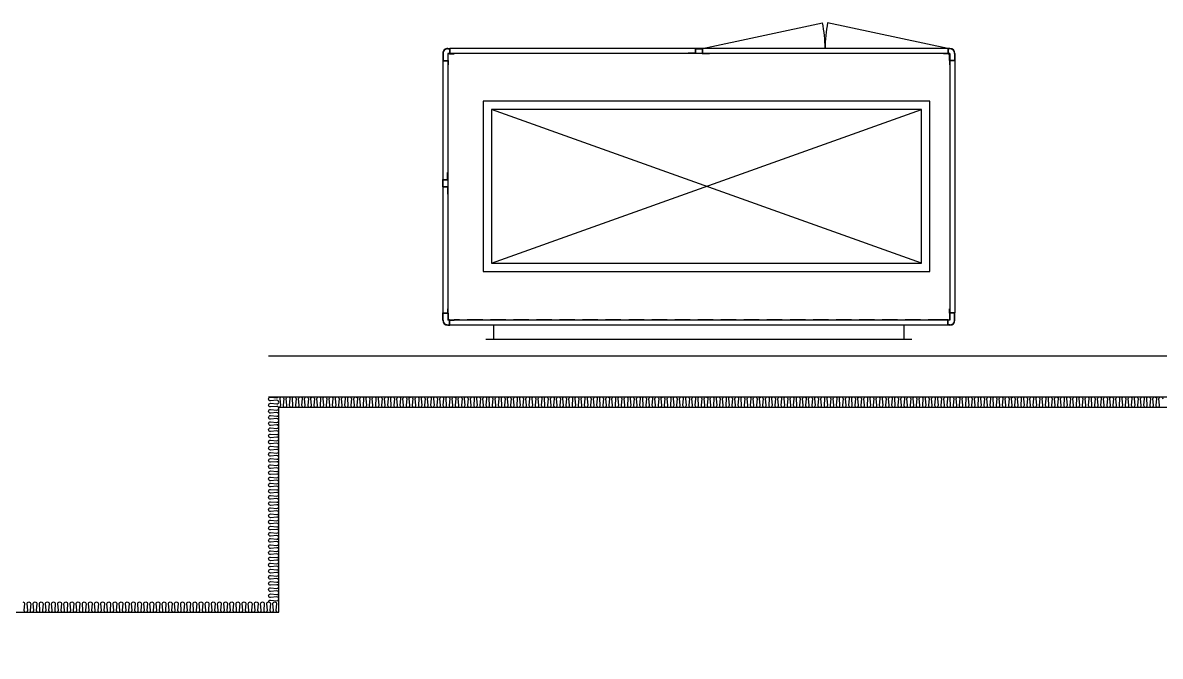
# Model space of a CAD drawing. Header units: millimetres. Extents: x -95754 to 177808, y 34455 to 150605.
# Drawn here: x 144954 to 150506, y 143240 to 146330 of the extents above; entities that cross this region are included whole.
import ezdxf

# ---------------------------------------------------------------- set-up
doc = ezdxf.new("R2010")
doc.units = ezdxf.units.MM
doc.header["$LTSCALE"] = 300
doc.linetypes.add('HIDDEN', pattern=[0.375, 0.25, -0.125])
for name, color, linetype in [('A-ETC-기계', 253, 'Continuous'), ('A-WALL-D', 7, 'Continuous'), ('ISL', 251, 'Continuous')]:
    doc.layers.add(name, color=color, linetype=linetype)

# ---------------------------------------------------------------- blocks, each defined once
blk = doc.blocks.new('A$C7EEB4B3A')
at = {"color": 0, "linetype": 'HIDDEN'}
for p, q in [((36.2, 25), (0, 25)), ((0, 25), (0, 23.8)), ((36.2, 1.2), (36.2, 25)), ((36.2, 1.2), (68.8, 1.2)), ((68.8, 1.2), (68.8, 25)), ((68.8, 25), (105, 25)), ((105, 25), (105, 23.8))]:
    blk.add_line(p, q, dxfattribs=at)
at = {"color": 0}
for p, q in [((35, 23.8), (0, 23.8)), ((35, 0), (35, 23.8)), ((35, 0), (70, 0)), ((70, 0), (70, 23.8)), ((70, 23.8), (105, 23.8))]:
    blk.add_line(p, q, dxfattribs=at)
blk = doc.blocks.new('G$C2C1B598D')
at = {"color": 0}
for p, q in [((-1040, 70), (1040, 70)), ((-1000, 0), (-1000, 70)), ((1000, 70), (1000, 0)), ((-1225, 0), (-1215, 0)), ((-1215, 0), (-1215, -25)), ((-1215, 0), (1215, 0)), ((-1040, 0), (1040, 0)), ((1225, 0), (1215, 0)), ((1215, 0), (1215, -25)), ((-1250, -25), (-1250, -60)), ((-1215, -25), (-1195, -25)), ((1215, -25), (1195, -25)), ((1250, -25), (1250, -60)), ((-1250, -60), (-1225, -60)), ((-1250, -1290.1), (-1250, -60)), ((-1225, -60), (-1225, -80)), ((1250, -60), (1225, -60)), ((1225, -60), (1225, -80)), ((1250, -1290.1), (1250, -60)), ((-1127.5, -262.1), (-1127.5, -1092.1)), ((1052.5, -262.1), (-1127.5, -262.1)), ((1052.5, -1092.1), (1052.5, -262.1)), ((-1087.5, -302.1), (-1087.5, -1052.1)), ((-1087.5, -302.1), (1012.5, -1052.1)), ((1012.5, -302.1), (-1087.5, -1052.1)), ((1012.5, -302.1), (-1087.5, -302.1)), ((1012.5, -1052.1), (1012.5, -302.1)), ((-1087.5, -1052.1), (1012.5, -1052.1)), ((-1127.5, -1092.1), (1052.5, -1092.1)), ((-1225, -1290.1), (-1225, -1270.1)), ((1225, -1290.1), (1225, -1270.1)), ((-1250, -1325.1), (-1250, -1290.1)), ((-1250, -1290.1), (-1225, -1290.1)), ((-1215, -1350.1), (-1215, -1325.1)), ((-1215, -1325.1), (-1195, -1325.1)), ((1215, -1325.1), (1195, -1325.1)), ((1215, -1350.1), (1215, -1325.1)), ((1250, -1290.1), (1225, -1290.1)), ((1250, -1325.1), (1250, -1290.1)), ((-1225, -1350.1), (-1215, -1350.1)), ((-1215, -1350.1), (1215, -1350.1)), ((1225, -1350.1), (1215, -1350.1))]:
    blk.add_line(p, q, dxfattribs=at)
at = {"color": 0, "linetype": 'HIDDEN'}
for p, q in [((-1248.4, -25), (-1248.4, -58.4)), ((-1225, -1.6), (-1216.6, -1.6)), ((-1216.6, -1.6), (-1216.6, -26.6)), ((-1216.6, -26.6), (-1195, -26.6)), ((-1195, -26.6), (-1195, -25)), ((-1195, -26.6), (1195, -26.6)), ((1195, -26.6), (1195, -25)), ((1216.6, -26.6), (1195, -26.6)), ((1225, -1.6), (1216.6, -1.6)), ((1216.6, -1.6), (1216.6, -26.6)), ((1248.4, -25), (1248.4, -58.4)), ((-1248.4, -58.4), (-1223.4, -58.4)), ((-1223.4, -80), (-1225, -80)), ((-1223.4, -58.4), (-1223.4, -80)), ((1248.4, -58.4), (1223.4, -58.4)), ((1223.4, -58.4), (1223.4, -80)), ((1223.4, -80), (1225, -80)), ((-1223.4, -1270.1), (-1225, -1270.1)), ((-1223.4, -1291.7), (-1223.4, -1270.1)), ((1223.4, -1291.7), (1223.4, -1270.1)), ((1223.4, -1270.1), (1225, -1270.1)), ((-1248.4, -1325.1), (-1248.4, -1291.7)), ((-1248.4, -1291.7), (-1223.4, -1291.7)), ((-1216.6, -1348.5), (-1216.6, -1323.5)), ((-1216.6, -1323.5), (-1195, -1323.5)), ((-1195, -1323.5), (-1195, -1325.1)), ((1216.6, -1323.5), (1195, -1323.5)), ((1195, -1323.5), (1195, -1325.1)), ((1216.6, -1348.5), (1216.6, -1323.5)), ((1248.4, -1291.7), (1223.4, -1291.7)), ((1248.4, -1325.1), (1248.4, -1291.7)), ((-1225, -1348.5), (-1216.6, -1348.5)), ((1225, -1348.5), (1216.6, -1348.5))]:
    blk.add_line(p, q, dxfattribs=at)
at = {"color": 0, "linetype": 'Continuous'}
for p, q in [((-1225, -1325.1), (-1225, -25)), ((-1225, -25), (1225, -25)), ((1225, -1325.1), (1225, -25)), ((-1225, -1325.1), (1225, -1325.1)), ((-1215, -1350.1), (-628.6, -1475.3)), ((-17.5, -1350), (-603.9, -1475.2))]:
    blk.add_line(p, q, dxfattribs=at)
at = {"color": 0, "linetype": 'ByBlock'}
for p, q in [((-1223.4, -58.4), (-1223.4, -26.6)), ((-1216.6, -26.6), (-1223.4, -26.6)), ((1216.6, -26.6), (1223.4, -26.6)), ((1223.4, -58.4), (1223.4, -26.6)), ((-1223.4, -1291.7), (-1223.4, -1323.5)), ((-1216.6, -1323.5), (-1223.4, -1323.5)), ((1216.6, -1323.5), (1223.4, -1323.5)), ((1223.4, -1291.7), (1223.4, -1323.5))]:
    blk.add_line(p, q, dxfattribs=at)
at = {"color": 0}
for centre, start, end in [((-1225, -25), 90, 180), ((1225, -25), 0, 90), ((-1225, -1325.1), 180, 270), ((1225, -1325.1), 270, 0)]:
    blk.add_arc(centre, 25, start, end, dxfattribs=at)
at = {"color": 0, "linetype": 'HIDDEN'}
for centre, start, end in [((-1225, -25), 90, 180.0029), ((1225, -25), 359.9971, 90), ((-1225, -1325.1), 179.9971, 270), ((1225, -1325.1), 270, 0.0029)]:
    blk.add_arc(centre, 23.4, start, end, dxfattribs=at)
at = {"color": 0, "linetype": 'Continuous'}
for centre, start, end in [((-1258.2, -1350.1), 348.7527, 0.0046), ((25.7, -1350), 179.9954, 191.2473)]:
    blk.add_arc(centre, 641.9, start, end, dxfattribs=at)
at = {"color": 0, "xscale": -1, "rotation": 89.99999999999997}
blk.add_blockref('A$C7EEB4B3A', (1250, -639.9), dxfattribs=at)
at = {"color": 0, "xscale": -1}
blk.add_blockref('A$C7EEB4B3A', (52.5, -1350.1), dxfattribs=at)
blk = doc.blocks.new('4F_기계장비')
at = {"layer": 'A-ETC-기계', "rotation": 180}
blk.add_blockref('G$C2C1B598D', (55700, -3750), dxfattribs=at)

msp = doc.modelspace()

# ---------------------------------------------------------------- linework, layer by layer
at = {"layer": 'A-WALL-D'}
for p, q in [((146153.6, 144705), (155753.6, 144705)), ((146153.6, 144505), (155753.6, 144505))]:
    msp.add_line(p, q, dxfattribs=at)
at = {"layer": 'ISL', "elevation": 0}
for points in [[(146153.6, 143505, -0.44469), (146163.6, 143514), (146193.6, 143511, 1.108889), (146193.6, 143529), (146163.6, 143526, -0.44469), (146153.6, 143535, -0.44469), (146163.6, 143544), (146193.6, 143541, 1.108889), (146193.6, 143559), (146163.6, 143556, -0.44469), (146153.6, 143565, -0.44469), (146163.6, 143574), (146193.6, 143571, 1.108889), (146193.6, 143589), (146163.6, 143586, -0.44469), (146153.6, 143595, -0.44469), (146163.6, 143604), (146193.6, 143601, 1.108889), (146193.6, 143619), (146163.6, 143616, -0.44469), (146153.6, 143625, -0.44469), (146163.6, 143634), (146193.6, 143631, 1.108889), (146193.6, 143649), (146163.6, 143646, -0.44469), (146153.6, 143655, -0.44469), (146163.6, 143664), (146193.6, 143661, 1.108889), (146193.6, 143679), (146163.6, 143676, -0.44469), (146153.6, 143685, -0.44469), (146163.6, 143694), (146193.6, 143691, 1.108889), (146193.6, 143709), (146163.6, 143706, -0.44469), (146153.6, 143715, -0.44469), (146163.6, 143724), (146193.6, 143721, 1.108889), (146193.6, 143739), (146163.6, 143736, -0.44469), (146153.6, 143745, -0.44469), (146163.6, 143754), (146193.6, 143751, 1.108889), (146193.6, 143769), (146163.6, 143766, -0.44469), (146153.6, 143775, -0.44469), (146163.6, 143784), (146193.6, 143781, 1.108889), (146193.6, 143799), (146163.6, 143796, -0.44469), (146153.6, 143805, -0.44469), (146163.6, 143814), (146193.6, 143811, 1.108889), (146193.6, 143829), (146163.6, 143826, -0.44469), (146153.6, 143835, -0.44469), (146163.6, 143844), (146193.6, 143841, 1.108889), (146193.6, 143859), (146163.6, 143856, -0.44469), (146153.6, 143865, -0.44469), (146163.6, 143874), (146193.6, 143871, 1.108889), (146193.6, 143889), (146163.6, 143886, -0.44469), (146153.6, 143895, -0.44469), (146163.6, 143904), (146193.6, 143901, 1.108889), (146193.6, 143919), (146163.6, 143916, -0.44469), (146153.6, 143925, -0.44469), (146163.6, 143934), (146193.6, 143931, 1.108889), (146193.6, 143949), (146163.6, 143946, -0.44469), (146153.6, 143955, -0.44469), (146163.6, 143964), (146193.6, 143961, 1.108889), (146193.6, 143979), (146163.6, 143976, -0.44469), (146153.6, 143985, -0.44469), (146163.6, 143994), (146193.6, 143991, 1.108889), (146193.6, 144009), (146163.6, 144006, -0.44469), (146153.6, 144015, -0.44469), (146163.6, 144024), (146193.6, 144021, 1.108889), (146193.6, 144039), (146163.6, 144036, -0.44469), (146153.6, 144045, -0.44469), (146163.6, 144054), (146193.6, 144051, 1.108889), (146193.6, 144069), (146163.6, 144066, -0.44469), (146153.6, 144075, -0.44469), (146163.6, 144084), (146193.6, 144081, 1.108889), (146193.6, 144099), (146163.6, 144096, -0.44469), (146153.6, 144105, -0.44469), (146163.6, 144114), (146193.6, 144111, 1.108889), (146193.6, 144129), (146163.6, 144126, -0.44469), (146153.6, 144135, -0.44469), (146163.6, 144144), (146193.6, 144141, 1.108889), (146193.6, 144159), (146163.6, 144156, -0.44469), (146153.6, 144165, -0.44469), (146163.6, 144174), (146193.6, 144171, 1.108889), (146193.6, 144189), (146163.6, 144186, -0.44469), (146153.6, 144195, -0.44469), (146163.6, 144204), (146193.6, 144201, 1.108889), (146193.6, 144219), (146163.6, 144216, -0.44469), (146153.6, 144225, -0.44469), (146163.6, 144234), (146193.6, 144231, 1.108889), (146193.6, 144249), (146163.6, 144246, -0.44469), (146153.6, 144255, -0.44469), (146163.6, 144264), (146193.6, 144261, 1.108889), (146193.6, 144279), (146163.6, 144276, -0.44469), (146153.6, 144285, -0.44469), (146163.6, 144294), (146193.6, 144291, 1.108889), (146193.6, 144309), (146163.6, 144306, -0.44469), (146153.6, 144315, -0.44469), (146163.6, 144324), (146193.6, 144321, 1.108889), (146193.6, 144339), (146163.6, 144336, -0.44469), (146153.6, 144345, -0.44469), (146163.6, 144354), (146193.6, 144351, 1.108889), (146193.6, 144369), (146163.6, 144366, -0.44469), (146153.6, 144375, -0.44469), (146163.6, 144384), (146193.6, 144381, 1.108889), (146193.6, 144399), (146163.6, 144396, -0.44469), (146153.6, 144405, -0.44469), (146163.6, 144414), (146193.6, 144411, 1.108889), (146193.6, 144429), (146163.6, 144426, -0.44469), (146153.6, 144435, -0.44469), (146163.6, 144444), (146193.6, 144441, 1.108889), (146193.6, 144459), (146163.6, 144456, -0.44469), (146153.6, 144465, -0.44469), (146163.6, 144474), (146193.6, 144471, 1.108889), (146193.6, 144489), (146163.6, 144486, -0.44469), (146153.6, 144495, -0.44469), (146163.6, 144504), (146193.6, 144501, 0.278733), (146202.1, 144505, 0.278733)], [(146203.6, 144455, 0.44469), (146212.6, 144465), (146209.6, 144495, -1.108889), (146227.6, 144495), (146224.6, 144465, 0.44469), (146233.6, 144455, 0.44469), (146242.6, 144465), (146239.6, 144495, -1.108889), (146257.6, 144495), (146254.6, 144465, 0.44469), (146263.6, 144455, 0.44469), (146272.6, 144465), (146269.6, 144495, -1.108889), (146287.6, 144495), (146284.6, 144465, 0.44469), (146293.6, 144455, 0.44469), (146302.6, 144465), (146299.6, 144495, -1.108889), (146317.6, 144495), (146314.6, 144465, 0.44469), (146323.6, 144455, 0.44469), (146332.6, 144465), (146329.6, 144495, -1.108889), (146347.6, 144495), (146344.6, 144465, 0.44469), (146353.6, 144455, 0.44469), (146362.6, 144465), (146359.6, 144495, -1.108889), (146377.6, 144495), (146374.6, 144465, 0.44469), (146383.6, 144455, 0.44469), (146392.6, 144465), (146389.6, 144495, -1.108889), (146407.6, 144495), (146404.6, 144465, 0.44469), (146413.6, 144455, 0.44469), (146422.6, 144465), (146419.6, 144495, -1.108889), (146437.6, 144495), (146434.6, 144465, 0.44469), (146443.6, 144455, 0.44469), (146452.6, 144465), (146449.6, 144495, -1.108889), (146467.6, 144495), (146464.6, 144465, 0.44469), (146473.6, 144455, 0.44469), (146482.6, 144465), (146479.6, 144495, -1.108889), (146497.6, 144495), (146494.6, 144465, 0.44469), (146503.6, 144455, 0.44469), (146512.6, 144465), (146509.6, 144495, -1.108889), (146527.6, 144495), (146524.6, 144465, 0.44469), (146533.6, 144455, 0.44469), (146542.6, 144465), (146539.6, 144495, -1.108889), (146557.6, 144495), (146554.6, 144465, 0.44469), (146563.6, 144455, 0.44469), (146572.6, 144465), (146569.6, 144495, -1.108889), (146587.6, 144495), (146584.6, 144465, 0.44469), (146593.6, 144455, 0.44469), (146602.6, 144465), (146599.6, 144495, -1.108889), (146617.6, 144495), (146614.6, 144465, 0.44469), (146623.6, 144455, 0.44469), (146632.6, 144465), (146629.6, 144495, -1.108889), (146647.6, 144495), (146644.6, 144465, 0.44469), (146653.6, 144455, 0.44469), (146662.6, 144465), (146659.6, 144495, -1.108889), (146677.6, 144495), (146674.6, 144465, 0.44469), (146683.6, 144455, 0.44469), (146692.6, 144465), (146689.6, 144495, -1.108889), (146707.6, 144495), (146704.6, 144465, 0.44469), (146713.6, 144455, 0.44469), (146722.6, 144465), (146719.6, 144495, -1.108889), (146737.6, 144495), (146734.6, 144465, 0.44469), (146743.6, 144455, 0.44469), (146752.6, 144465), (146749.6, 144495, -1.108889), (146767.6, 144495), (146764.6, 144465, 0.44469), (146773.6, 144455, 0.44469), (146782.6, 144465), (146779.6, 144495, -1.108889), (146797.6, 144495), (146794.6, 144465, 0.44469), (146803.6, 144455, 0.44469), (146812.6, 144465), (146809.6, 144495, -1.108889), (146827.6, 144495), (146824.6, 144465, 0.44469), (146833.6, 144455, 0.44469), (146842.6, 144465), (146839.6, 144495, -1.108889), (146857.6, 144495), (146854.6, 144465, 0.44469), (146863.6, 144455, 0.44469), (146872.6, 144465), (146869.6, 144495, -1.108889), (146887.6, 144495), (146884.6, 144465, 0.44469), (146893.6, 144455, 0.44469), (146902.6, 144465), (146899.6, 144495, -1.108889), (146917.6, 144495), (146914.6, 144465, 0.44469), (146923.6, 144455, 0.44469), (146932.6, 144465), (146929.6, 144495, -1.108889), (146947.6, 144495), (146944.6, 144465, 0.44469), (146953.6, 144455, 0.44469), (146962.6, 144465), (146959.6, 144495, -1.108889), (146977.6, 144495), (146974.6, 144465, 0.44469), (146983.6, 144455, 0.44469), (146992.6, 144465), (146989.6, 144495, -1.108889), (147007.6, 144495), (147004.6, 144465, 0.44469), (147013.6, 144455, 0.44469), (147022.6, 144465), (147019.6, 144495, -1.108889), (147037.6, 144495), (147034.6, 144465, 0.44469), (147043.6, 144455, 0.44469), (147052.6, 144465), (147049.6, 144495, -1.108889), (147067.6, 144495), (147064.6, 144465, 0.44469), (147073.6, 144455, 0.44469), (147082.6, 144465), (147079.6, 144495, -1.108889), (147097.6, 144495), (147094.6, 144465, 0.44469), (147103.6, 144455, 0.44469), (147112.6, 144465), (147109.6, 144495, -1.108889), (147127.6, 144495), (147124.6, 144465, 0.44469), (147133.6, 144455, 0.44469), (147142.6, 144465), (147139.6, 144495, -1.108889), (147157.6, 144495), (147154.6, 144465, 0.44469), (147163.6, 144455, 0.44469), (147172.6, 144465), (147169.6, 144495, -1.108889), (147187.6, 144495), (147184.6, 144465, 0.44469), (147193.6, 144455, 0.44469), (147202.6, 144465), (147199.6, 144495, -1.108889), (147217.6, 144495), (147214.6, 144465, 0.44469), (147223.6, 144455, 0.44469), (147232.6, 144465), (147229.6, 144495, -1.108889), (147247.6, 144495), (147244.6, 144465, 0.44469), (147253.6, 144455, 0.44469), (147262.6, 144465), (147259.6, 144495, -1.108889), (147277.6, 144495), (147274.6, 144465, 0.44469), (147283.6, 144455, 0.44469), (147292.6, 144465), (147289.6, 144495, -1.108889), (147307.6, 144495), (147304.6, 144465, 0.44469), (147313.6, 144455, 0.44469), (147322.6, 144465), (147319.6, 144495, -1.108889), (147337.6, 144495), (147334.6, 144465, 0.44469), (147343.6, 144455, 0.44469), (147352.6, 144465), (147349.6, 144495, -1.108889), (147367.6, 144495), (147364.6, 144465, 0.44469), (147373.6, 144455, 0.44469), (147382.6, 144465), (147379.6, 144495, -1.108889), (147397.6, 144495), (147394.6, 144465, 0.44469), (147403.6, 144455, 0.44469), (147412.6, 144465), (147409.6, 144495, -1.108889), (147427.6, 144495), (147424.6, 144465, 0.44469), (147433.6, 144455, 0.44469), (147442.6, 144465), (147439.6, 144495, -1.108889), (147457.6, 144495), (147454.6, 144465, 0.44469), (147463.6, 144455, 0.44469), (147472.6, 144465), (147469.6, 144495, -1.108889), (147487.6, 144495), (147484.6, 144465, 0.44469), (147493.6, 144455, 0.44469), (147502.6, 144465), (147499.6, 144495, -1.108889), (147517.6, 144495), (147514.6, 144465, 0.44469), (147523.6, 144455, 0.44469), (147532.6, 144465), (147529.6, 144495, -1.108889), (147547.6, 144495), (147544.6, 144465, 0.44469), (147553.6, 144455, 0.44469), (147562.6, 144465), (147559.6, 144495, -1.108889), (147577.6, 144495), (147574.6, 144465, 0.44469), (147583.6, 144455, 0.44469), (147592.6, 144465), (147589.6, 144495, -1.108889), (147607.6, 144495), (147604.6, 144465, 0.44469), (147613.6, 144455, 0.44469), (147622.6, 144465), (147619.6, 144495, -1.108889), (147637.6, 144495), (147634.6, 144465, 0.44469), (147643.6, 144455, 0.44469), (147652.6, 144465), (147649.6, 144495, -1.108889), (147667.6, 144495), (147664.6, 144465, 0.44469), (147673.6, 144455, 0.44469), (147682.6, 144465), (147679.6, 144495, -1.108889), (147697.6, 144495), (147694.6, 144465, 0.44469), (147703.6, 144455, 0.44469), (147712.6, 144465), (147709.6, 144495, -1.108889), (147727.6, 144495), (147724.6, 144465, 0.44469), (147733.6, 144455, 0.44469), (147742.6, 144465), (147739.6, 144495, -1.108889), (147757.6, 144495), (147754.6, 144465, 0.44469), (147763.6, 144455, 0.44469), (147772.6, 144465), (147769.6, 144495, -1.108889), (147787.6, 144495), (147784.6, 144465, 0.44469), (147793.6, 144455, 0.44469), (147802.6, 144465), (147799.6, 144495, -1.108889), (147817.6, 144495), (147814.6, 144465, 0.44469), (147823.6, 144455, 0.44469), (147832.6, 144465), (147829.6, 144495, -1.108889), (147847.6, 144495), (147844.6, 144465, 0.44469), (147853.6, 144455, 0.44469), (147862.6, 144465), (147859.6, 144495, -1.108889), (147877.6, 144495), (147874.6, 144465, 0.44469), (147883.6, 144455, 0.44469), (147892.6, 144465), (147889.6, 144495, -1.108889), (147907.6, 144495), (147904.6, 144465, 0.44469), (147913.6, 144455, 0.44469), (147922.6, 144465), (147919.6, 144495, -1.108889), (147937.6, 144495), (147934.6, 144465, 0.44469), (147943.6, 144455, 0.44469), (147952.6, 144465), (147949.6, 144495, -1.108889), (147967.6, 144495), (147964.6, 144465, 0.44469), (147973.6, 144455, 0.44469), (147982.6, 144465), (147979.6, 144495, -1.108889), (147997.6, 144495), (147994.6, 144465, 0.44469), (148003.6, 144455, 0.44469), (148012.6, 144465), (148009.6, 144495, -1.108889), (148027.6, 144495), (148024.6, 144465, 0.44469), (148033.6, 144455, 0.44469), (148042.6, 144465), (148039.6, 144495, -1.108889), (148057.6, 144495), (148054.6, 144465, 0.44469), (148063.6, 144455, 0.44469), (148072.6, 144465), (148069.6, 144495, -1.108889), (148087.6, 144495), (148084.6, 144465, 0.44469), (148093.6, 144455, 0.44469), (148102.6, 144465), (148099.6, 144495, -1.108889), (148117.6, 144495), (148114.6, 144465, 0.44469), (148123.6, 144455, 0.44469), (148132.6, 144465), (148129.6, 144495, -1.108889), (148147.6, 144495), (148144.6, 144465, 0.44469), (148153.6, 144455, 0.44469), (148162.6, 144465), (148159.6, 144495, -1.108889), (148177.6, 144495), (148174.6, 144465, 0.44469), (148183.6, 144455, 0.44469), (148192.6, 144465), (148189.6, 144495, -1.108889), (148207.6, 144495), (148204.6, 144465, 0.44469), (148213.6, 144455, 0.44469), (148222.6, 144465), (148219.6, 144495, -1.108889), (148237.6, 144495), (148234.6, 144465, 0.44469), (148243.6, 144455, 0.44469), (148252.6, 144465), (148249.6, 144495, -1.108889), (148267.6, 144495), (148264.6, 144465, 0.44469), (148273.6, 144455, 0.44469), (148282.6, 144465), (148279.6, 144495, -1.108889), (148297.6, 144495), (148294.6, 144465, 0.44469), (148303.6, 144455, 0.44469), (148312.6, 144465), (148309.6, 144495, -1.108889), (148327.6, 144495), (148324.6, 144465, 0.44469), (148333.6, 144455, 0.44469), (148342.6, 144465), (148339.6, 144495, -1.108889), (148357.6, 144495), (148354.6, 144465, 0.44469), (148363.6, 144455, 0.44469), (148372.6, 144465), (148369.6, 144495, -1.108889), (148387.6, 144495), (148384.6, 144465, 0.44469), (148393.6, 144455, 0.44469), (148402.6, 144465), (148399.6, 144495, -1.108889), (148417.6, 144495), (148414.6, 144465, 0.44469), (148423.6, 144455, 0.44469), (148432.6, 144465), (148429.6, 144495, -1.108889), (148447.6, 144495), (148444.6, 144465, 0.44469), (148453.6, 144455, 0.44469), (148462.6, 144465), (148459.6, 144495, -1.108889), (148477.6, 144495), (148474.6, 144465, 0.44469), (148483.6, 144455, 0.44469), (148492.6, 144465), (148489.6, 144495, -1.108889), (148507.6, 144495), (148504.6, 144465, 0.44469), (148513.6, 144455, 0.44469), (148522.6, 144465), (148519.6, 144495, -1.108889), (148537.6, 144495), (148534.6, 144465, 0.44469), (148543.6, 144455, 0.44469), (148552.6, 144465), (148549.6, 144495, -1.108889), (148567.6, 144495), (148564.6, 144465, 0.44469), (148573.6, 144455, 0.44469), (148582.6, 144465), (148579.6, 144495, -1.108889), (148597.6, 144495), (148594.6, 144465, 0.44469), (148603.6, 144455, 0.44469), (148612.6, 144465), (148609.6, 144495, -1.108889), (148627.6, 144495), (148624.6, 144465, 0.44469), (148633.6, 144455, 0.44469), (148642.6, 144465), (148639.6, 144495, -1.108889), (148657.6, 144495), (148654.6, 144465, 0.44469), (148663.6, 144455, 0.44469), (148672.6, 144465), (148669.6, 144495, -1.108889), (148687.6, 144495), (148684.6, 144465, 0.44469), (148693.6, 144455, 0.44469), (148702.6, 144465), (148699.6, 144495, -1.108889), (148717.6, 144495), (148714.6, 144465, 0.44469), (148723.6, 144455, 0.44469), (148732.6, 144465), (148729.6, 144495, -1.108889), (148747.6, 144495), (148744.6, 144465, 0.44469), (148753.6, 144455, 0.44469), (148762.6, 144465), (148759.6, 144495, -1.108889), (148777.6, 144495), (148774.6, 144465, 0.44469), (148783.6, 144455, 0.44469), (148792.6, 144465), (148789.6, 144495, -1.108889), (148807.6, 144495), (148804.6, 144465, 0.44469), (148813.6, 144455, 0.44469), (148822.6, 144465), (148819.6, 144495, -1.108889), (148837.6, 144495), (148834.6, 144465, 0.44469), (148843.6, 144455, 0.44469), (148852.6, 144465), (148849.6, 144495, -1.108889), (148867.6, 144495), (148864.6, 144465, 0.44469), (148873.6, 144455, 0.44469), (148882.6, 144465), (148879.6, 144495, -1.108889), (148897.6, 144495), (148894.6, 144465, 0.44469), (148903.6, 144455, 0.44469), (148912.6, 144465), (148909.6, 144495, -1.108889), (148927.6, 144495), (148924.6, 144465, 0.44469), (148933.6, 144455, 0.44469), (148942.6, 144465), (148939.6, 144495, -1.108889), (148957.6, 144495), (148954.6, 144465, 0.44469), (148963.6, 144455, 0.44469), (148972.6, 144465), (148969.6, 144495, -1.108889), (148987.6, 144495), (148984.6, 144465, 0.44469), (148993.6, 144455, 0.44469), (149002.6, 144465), (148999.6, 144495, -1.108889), (149017.6, 144495), (149014.6, 144465, 0.44469), (149023.6, 144455, 0.44469), (149032.6, 144465), (149029.6, 144495, -1.108889), (149047.6, 144495), (149044.6, 144465, 0.44469), (149053.6, 144455, 0.44469), (149062.6, 144465), (149059.6, 144495, -1.108889), (149077.6, 144495), (149074.6, 144465, 0.44469), (149083.6, 144455, 0.44469), (149092.6, 144465), (149089.6, 144495, -1.108889), (149107.6, 144495), (149104.6, 144465, 0.44469), (149113.6, 144455, 0.44469), (149122.6, 144465), (149119.6, 144495, -1.108889), (149137.6, 144495), (149134.6, 144465, 0.44469), (149143.6, 144455, 0.44469), (149152.6, 144465), (149149.6, 144495, -1.108889), (149167.6, 144495), (149164.6, 144465, 0.44469), (149173.6, 144455, 0.44469), (149182.6, 144465), (149179.6, 144495, -1.108889), (149197.6, 144495), (149194.6, 144465, 0.44469), (149203.6, 144455, 0.44469), (149212.6, 144465), (149209.6, 144495, -1.108889), (149227.6, 144495), (149224.6, 144465, 0.44469), (149233.6, 144455, 0.44469), (149242.6, 144465), (149239.6, 144495, -1.108889), (149257.6, 144495), (149254.6, 144465, 0.44469), (149263.6, 144455, 0.44469), (149272.6, 144465), (149269.6, 144495, -1.108889), (149287.6, 144495), (149284.6, 144465, 0.44469), (149293.6, 144455, 0.44469), (149302.6, 144465), (149299.6, 144495, -1.108889), (149317.6, 144495), (149314.6, 144465, 0.44469), (149323.6, 144455, 0.44469), (149332.6, 144465), (149329.6, 144495, -1.108889), (149347.6, 144495), (149344.6, 144465, 0.44469), (149353.6, 144455, 0.44469), (149362.6, 144465), (149359.6, 144495, -1.108889), (149377.6, 144495), (149374.6, 144465, 0.44469), (149383.6, 144455, 0.44469), (149392.6, 144465), (149389.6, 144495, -1.108889), (149407.6, 144495), (149404.6, 144465, 0.44469), (149413.6, 144455, 0.44469), (149422.6, 144465), (149419.6, 144495, -1.108889), (149437.6, 144495), (149434.6, 144465, 0.44469), (149443.6, 144455, 0.44469), (149452.6, 144465), (149449.6, 144495, -1.108889), (149467.6, 144495), (149464.6, 144465, 0.44469), (149473.6, 144455, 0.44469), (149482.6, 144465), (149479.6, 144495, -1.108889), (149497.6, 144495), (149494.6, 144465, 0.44469), (149503.6, 144455, 0.44469), (149512.6, 144465), (149509.6, 144495, -1.108889), (149527.6, 144495), (149524.6, 144465, 0.44469), (149533.6, 144455, 0.44469), (149542.6, 144465), (149539.6, 144495, -1.108889), (149557.6, 144495), (149554.6, 144465, 0.44469), (149563.6, 144455, 0.44469), (149572.6, 144465), (149569.6, 144495, -1.108889), (149587.6, 144495), (149584.6, 144465, 0.44469), (149593.6, 144455, 0.44469), (149602.6, 144465), (149599.6, 144495, -1.108889), (149617.6, 144495), (149614.6, 144465, 0.44469), (149623.6, 144455, 0.44469), (149632.6, 144465), (149629.6, 144495, -1.108889), (149647.6, 144495), (149644.6, 144465, 0.44469), (149653.6, 144455, 0.44469), (149662.6, 144465), (149659.6, 144495, -1.108889), (149677.6, 144495), (149674.6, 144465, 0.44469), (149683.6, 144455, 0.44469), (149692.6, 144465), (149689.6, 144495, -1.108889), (149707.6, 144495), (149704.6, 144465, 0.44469), (149713.6, 144455, 0.44469), (149722.6, 144465), (149719.6, 144495, -1.108889), (149737.6, 144495), (149734.6, 144465, 0.44469), (149743.6, 144455, 0.44469), (149752.6, 144465), (149749.6, 144495, -1.108889), (149767.6, 144495), (149764.6, 144465, 0.44469), (149773.6, 144455, 0.44469), (149782.6, 144465), (149779.6, 144495, -1.108889), (149797.6, 144495), (149794.6, 144465, 0.44469), (149803.6, 144455, 0.44469), (149812.6, 144465), (149809.6, 144495, -1.108889), (149827.6, 144495), (149824.6, 144465, 0.44469), (149833.6, 144455, 0.44469), (149842.6, 144465), (149839.6, 144495, -1.108889), (149857.6, 144495), (149854.6, 144465, 0.44469), (149863.6, 144455, 0.44469), (149872.6, 144465), (149869.6, 144495, -1.108889), (149887.6, 144495), (149884.6, 144465, 0.44469), (149893.6, 144455, 0.44469), (149902.6, 144465), (149899.6, 144495, -1.108889), (149917.6, 144495), (149914.6, 144465, 0.44469), (149923.6, 144455, 0.44469), (149932.6, 144465), (149929.6, 144495, -1.108889), (149947.6, 144495), (149944.6, 144465, 0.44469), (149953.6, 144455, 0.44469), (149962.6, 144465), (149959.6, 144495, -1.108889), (149977.6, 144495), (149974.6, 144465, 0.44469), (149983.6, 144455, 0.44469), (149992.6, 144465), (149989.6, 144495, -1.108889), (150007.6, 144495), (150004.6, 144465, 0.44469), (150013.6, 144455, 0.44469), (150022.6, 144465), (150019.6, 144495, -1.108889), (150037.6, 144495), (150034.6, 144465, 0.44469), (150043.6, 144455, 0.44469), (150052.6, 144465), (150049.6, 144495, -1.108889), (150067.6, 144495), (150064.6, 144465, 0.44469), (150073.6, 144455, 0.44469), (150082.6, 144465), (150079.6, 144495, -1.108889), (150097.6, 144495), (150094.6, 144465, 0.44469), (150103.6, 144455, 0.44469), (150112.6, 144465), (150109.6, 144495, -1.108889), (150127.6, 144495), (150124.6, 144465, 0.44469), (150133.6, 144455, 0.44469), (150142.6, 144465), (150139.6, 144495, -1.108889), (150157.6, 144495), (150154.6, 144465, 0.44469), (150163.6, 144455, 0.44469), (150172.6, 144465), (150169.6, 144495, -1.108889), (150187.6, 144495), (150184.6, 144465, 0.44469), (150193.6, 144455, 0.44469), (150202.6, 144465), (150199.6, 144495, -1.108889), (150217.6, 144495), (150214.6, 144465, 0.44469), (150223.6, 144455, 0.44469), (150232.6, 144465), (150229.6, 144495, -1.108889), (150247.6, 144495), (150244.6, 144465, 0.44469), (150253.6, 144455, 0.44469), (150262.6, 144465), (150259.6, 144495, -1.108889), (150277.6, 144495), (150274.6, 144465, 0.44469), (150283.6, 144455, 0.44469), (150292.6, 144465), (150289.6, 144495, -1.108889), (150307.6, 144495), (150304.6, 144465, 0.44469), (150313.6, 144455, 0.44469), (150322.6, 144465), (150319.6, 144495, -1.108889), (150337.6, 144495), (150334.6, 144465, 0.44469), (150343.6, 144455, 0.44469), (150352.6, 144465), (150349.6, 144495, -1.108889), (150367.6, 144495), (150364.6, 144465, 0.44469), (150373.6, 144455, 0.44469), (150382.6, 144465), (150379.6, 144495, -1.108889), (150397.6, 144495), (150394.6, 144465, 0.44469), (150403.6, 144455, 0.44469), (150412.6, 144465), (150409.6, 144495, -1.108889), (150427.6, 144495), (150424.6, 144465, 0.44469), (150433.6, 144455, 0.44469), (150442.6, 144465), (150439.6, 144495, -1.108889), (150457.6, 144495), (150454.6, 144465, 0.44469), (150463.6, 144455, 0.44469), (150472.6, 144465), (150469.6, 144495, -1.108889), (150487.6, 144495), (150484.6, 144465, 0.44469), (150493.6, 144455, 0.44469), (150502.6, 144465), (150499.6, 144495, -1.108889), (150517.6, 144495)], [(144953.6, 143505, -0.44469), (144962.6, 143495), (144959.6, 143465, 1.108889), (144977.6, 143465), (144974.6, 143495, -0.44469), (144983.6, 143505, -0.44469), (144992.6, 143495), (144989.6, 143465, 1.108889), (145007.6, 143465), (145004.6, 143495, -0.44469), (145013.6, 143505, -0.44469), (145022.6, 143495), (145019.6, 143465, 1.108889), (145037.6, 143465), (145034.6, 143495, -0.44469), (145043.6, 143505, -0.44469), (145052.6, 143495), (145049.6, 143465, 1.108889), (145067.6, 143465), (145064.6, 143495, -0.44469), (145073.6, 143505, -0.44469), (145082.6, 143495), (145079.6, 143465, 1.108889), (145097.6, 143465), (145094.6, 143495, -0.44469), (145103.6, 143505, -0.44469), (145112.6, 143495), (145109.6, 143465, 1.108889), (145127.6, 143465), (145124.6, 143495, -0.44469), (145133.6, 143505, -0.44469), (145142.6, 143495), (145139.6, 143465, 1.108889), (145157.6, 143465), (145154.6, 143495, -0.44469), (145163.6, 143505, -0.44469), (145172.6, 143495), (145169.6, 143465, 1.108889), (145187.6, 143465), (145184.6, 143495, -0.44469), (145193.6, 143505, -0.44469), (145202.6, 143495), (145199.6, 143465, 1.108889), (145217.6, 143465), (145214.6, 143495, -0.44469), (145223.6, 143505, -0.44469), (145232.6, 143495), (145229.6, 143465, 1.108889), (145247.6, 143465), (145244.6, 143495, -0.44469), (145253.6, 143505, -0.44469), (145262.6, 143495), (145259.6, 143465, 1.108889), (145277.6, 143465), (145274.6, 143495, -0.44469), (145283.6, 143505, -0.44469), (145292.6, 143495), (145289.6, 143465, 1.108889), (145307.6, 143465), (145304.6, 143495, -0.44469), (145313.6, 143505, -0.44469), (145322.6, 143495), (145319.6, 143465, 1.108889), (145337.6, 143465), (145334.6, 143495, -0.44469), (145343.6, 143505, -0.44469), (145352.6, 143495), (145349.6, 143465, 1.108889), (145367.6, 143465), (145364.6, 143495, -0.44469), (145373.6, 143505, -0.44469), (145382.6, 143495), (145379.6, 143465, 1.108889), (145397.6, 143465), (145394.6, 143495, -0.44469), (145403.6, 143505, -0.44469), (145412.6, 143495), (145409.6, 143465, 1.108889), (145427.6, 143465), (145424.6, 143495, -0.44469), (145433.6, 143505, -0.44469), (145442.6, 143495), (145439.6, 143465, 1.108889), (145457.6, 143465), (145454.6, 143495, -0.44469), (145463.6, 143505, -0.44469), (145472.6, 143495), (145469.6, 143465, 1.108889), (145487.6, 143465), (145484.6, 143495, -0.44469), (145493.6, 143505, -0.44469), (145502.6, 143495), (145499.6, 143465, 1.108889), (145517.6, 143465), (145514.6, 143495, -0.44469), (145523.6, 143505, -0.44469), (145532.6, 143495), (145529.6, 143465, 1.108889), (145547.6, 143465), (145544.6, 143495, -0.44469), (145553.6, 143505, -0.44469), (145562.6, 143495), (145559.6, 143465, 1.108889), (145577.6, 143465), (145574.6, 143495, -0.44469), (145583.6, 143505, -0.44469), (145592.6, 143495), (145589.6, 143465, 1.108889), (145607.6, 143465), (145604.6, 143495, -0.44469), (145613.6, 143505, -0.44469), (145622.6, 143495), (145619.6, 143465, 1.108889), (145637.6, 143465), (145634.6, 143495, -0.44469), (145643.6, 143505, -0.44469), (145652.6, 143495), (145649.6, 143465, 1.108889), (145667.6, 143465), (145664.6, 143495, -0.44469), (145673.6, 143505, -0.44469), (145682.6, 143495), (145679.6, 143465, 1.108889), (145697.6, 143465), (145694.6, 143495, -0.44469), (145703.6, 143505, -0.44469), (145712.6, 143495), (145709.6, 143465, 1.108889), (145727.6, 143465), (145724.6, 143495, -0.44469), (145733.6, 143505, -0.44469), (145742.6, 143495), (145739.6, 143465, 1.108889), (145757.6, 143465), (145754.6, 143495, -0.44469), (145763.6, 143505, -0.44469), (145772.6, 143495), (145769.6, 143465, 1.108889), (145787.6, 143465), (145784.6, 143495, -0.44469), (145793.6, 143505, -0.44469), (145802.6, 143495), (145799.6, 143465, 1.108889), (145817.6, 143465), (145814.6, 143495, -0.44469), (145823.6, 143505, -0.44469), (145832.6, 143495), (145829.6, 143465, 1.108889), (145847.6, 143465), (145844.6, 143495, -0.44469), (145853.6, 143505, -0.44469), (145862.6, 143495), (145859.6, 143465, 1.108889), (145877.6, 143465), (145874.6, 143495, -0.44469), (145883.6, 143505, -0.44469), (145892.6, 143495), (145889.6, 143465, 1.108889), (145907.6, 143465), (145904.6, 143495, -0.44469), (145913.6, 143505, -0.44469), (145922.6, 143495), (145919.6, 143465, 1.108889), (145937.6, 143465), (145934.6, 143495, -0.44469), (145943.6, 143505, -0.44469), (145952.6, 143495), (145949.6, 143465, 1.108889), (145967.6, 143465), (145964.6, 143495, -0.44469), (145973.6, 143505, -0.44469), (145982.6, 143495), (145979.6, 143465, 1.108889), (145997.6, 143465), (145994.6, 143495, -0.44469), (146003.6, 143505, -0.44469), (146012.6, 143495), (146009.6, 143465, 1.108889), (146027.6, 143465), (146024.6, 143495, -0.44469), (146033.6, 143505, -0.44469), (146042.6, 143495), (146039.6, 143465, 1.108889), (146057.6, 143465), (146054.6, 143495, -0.44469), (146063.6, 143505, -0.44469), (146072.6, 143495), (146069.6, 143465, 1.108889), (146087.6, 143465), (146084.6, 143495, -0.44469), (146093.6, 143505, -0.44469), (146102.6, 143495), (146099.6, 143465, 1.108889), (146117.6, 143465), (146114.6, 143495, -0.44469), (146123.6, 143505, -0.44469), (146132.6, 143495), (146129.6, 143465, 1.108889), (146147.6, 143465), (146144.6, 143495, -0.44469), (146153.6, 143505, -0.44469), (146162.6, 143495), (146159.6, 143465, 1.108889), (146177.6, 143465), (146174.6, 143495, -0.44469), (146183.6, 143505, -0.44469), (146192.6, 143495), (146189.6, 143465, 0.633281), (146203.6, 143456.5, 0.633281)]]:
    msp.add_lwpolyline(points, format="xyb", dxfattribs=at)
msp.add_lwpolyline([(134903.6, 143240), (134903.6, 143455), (135403.6, 143455), (135403.6, 144455), (144903.6, 144455), (144903.6, 143455), (146203.6, 143455), (146203.6, 144455), (155703.6, 144455), (155703.6, 143455), (157003.6, 143455), (157003.6, 144455), (166503.6, 144455), (166503.6, 143455), (167503.6, 143455), (167503.6, 143240)], dxfattribs=at)

# ---------------------------------------------------------------- block references
at = {"layer": 'A-ETC-기계'}
msp.add_blockref('4F_기계장비', (92553.6, 148605), dxfattribs=at)

doc.saveas('drawing.dxf')
